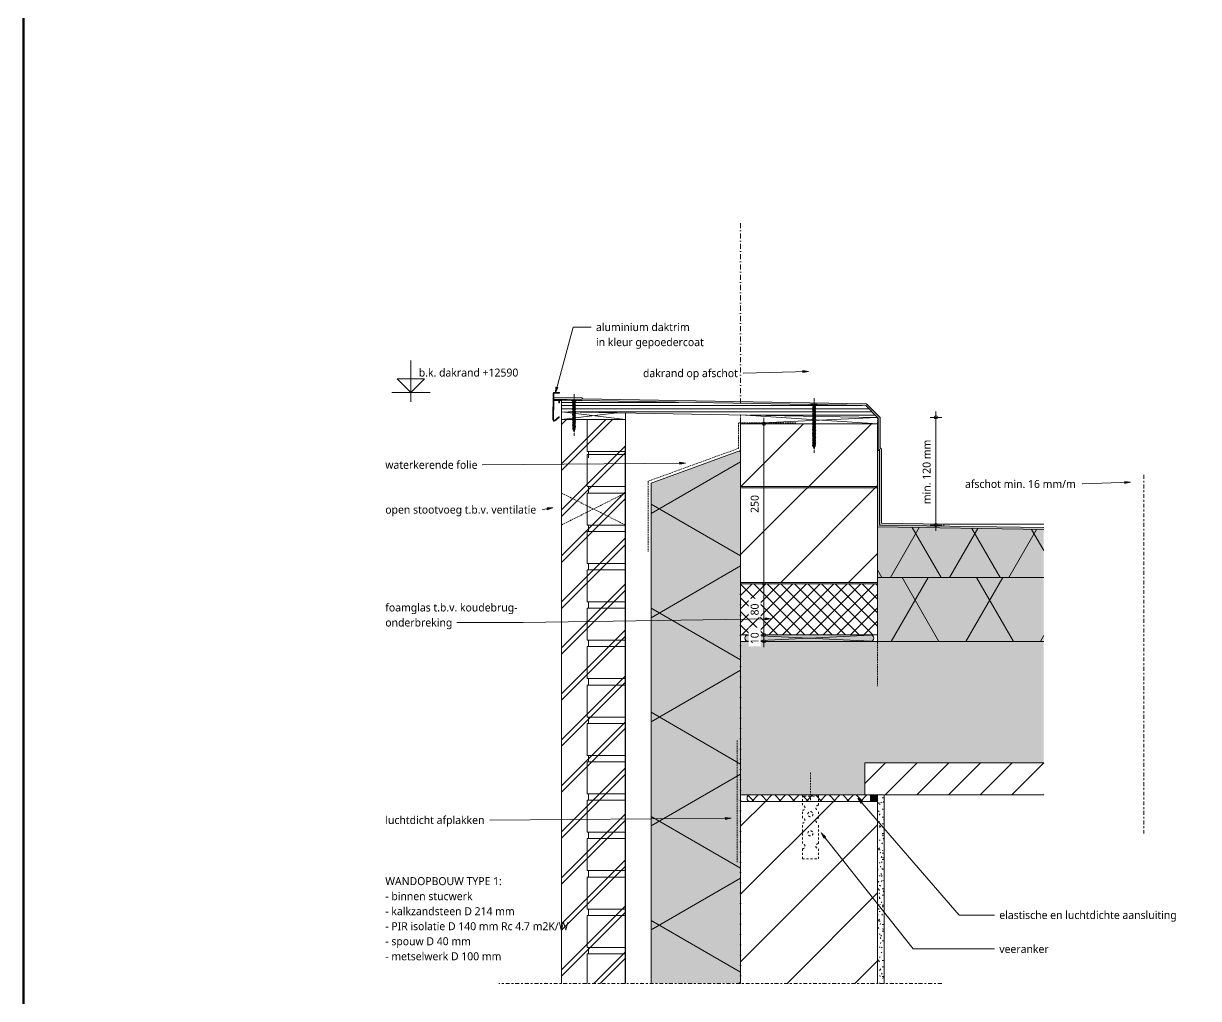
# Model space of a CAD drawing. Header units: millimetres. Extents: x -435 to 27166, y -19117 to 26500.
# Drawn here: x 5765 to 7601, y -1126 to 397 of the extents above; entities that cross this region are included whole.
import ezdxf

# ---------------------------------------------------------------- set-up
doc = ezdxf.new("R2010")
doc.units = ezdxf.units.MM
for name, pattern in [('Dash', [6.35, 3.175, -3.175]), ('MV_center', [15, 6, -3, 3, -3]), ('MV_hartlijn_staal', [6.6, 5, -0.8, 0, -0.8]), ('MV_hidden', [3.75, 2.5, -1.25]), ('MV_stramien', [16, 8, -4, 0, -4]), ('Streep-stip _ detail', [4, 2, -1, 0, -1])]:
    doc.linetypes.add(name, pattern=pattern)
for name, color, linetype, lineweight in [('A-ANNO-DIMS', 211, 'Continuous', 13), ('A-ANNO-DIMS-5', 211, 'Continuous', 13), ('A-DETL', 90, 'Continuous', 13), ('A-DETL-GENF', 92, 'Continuous', 18), ('G-ANNO-TEXT', 231, 'Continuous', 13)]:
    doc.layers.add(name, color=color, linetype=linetype, lineweight=lineweight)
doc.styles.add('Segoe UI_3', font='segoeui.ttf', dxfattribs={"height": 12.5})
doc.styles.add('Segoe UI_B', font='segoeui.ttf', dxfattribs={"height": 12.5})
doc.dimstyles.new('2_5_mm_4', dxfattribs={"dimscale": 304.8, "dimtxt": 13.092049, "dimasz": 0.016404, "dimexe": 0.029528, "dimexo": 0.0625, "dimgap": 0.014764, "dimtad": 1, "dimdec": 0, "dimzin": 0, "dimdsep": 46, "dimtxsty": 'Segoe UI_3', "dimblk1": 'DOTBLANK', "dimblk2": 'DOTBLANK', "dimsah": 1, "dimcen": 0.09, "dimdle": 0.029528, "dimazin": 0, "dimtfac": 1, "dimtdec": 4, "dimtix": 1, "dimtmove": 0, "dimatfit": 3, "dimfxl": 0.029528, "dimfxlon": 1, "dimtvp": 1, "dimtfill": 1, "dimtolj": 1, "dimtzin": 0, "dimarcsym": 2})
pattern_1 = [(45, (0, 0), (-53.033, 53.033), [])]
pattern_2 = [(45, (0, 0), (-10.606602, 10.606602), []), (135, (0, 0), (-10.606602, -10.606602), [])]

# ---------------------------------------------------------------- blocks, each defined once
blk = doc.blocks.new('42 isolatie - Type 1-V127-Details Appartement')
at = {"layer": 'A-DETL-GENF'}
blk.add_hatch(color=256, dxfattribs=at).paths.add_polyline_path([(0.3, 0.8), (259.8, 0.8), (259.8, 100.8), (0.3, 100.8), (0.3, 92.8)])
at = {"layer": 'A-DETL-GENF', "lineweight": 13}
h = blk.add_hatch(dxfattribs=at)
h.set_pattern_fill('FP_86', color=256, style=0, pattern_type=2)
h.set_pattern_definition([(60, (0, 0), (-87.295, 50.4), []), (120, (0, 0), (-87.295, -50.4), [])])
h.paths.add_polyline_path([(0.3, 0.8), (259.8, 0.8), (259.8, 100.8), (0.3, 100.8), (0.3, 92.8)])
at = {"layer": 'A-DETL-GENF'}
for p, q in [((259.8, 100.8), (0.3, 100.8)), ((0.3, 100.8), (0.3, 92.8)), ((0.3, 100.8), (0.3, 92.8)), ((0.3, 92.8), (0.3, 0.8)), ((0.3, 92.8), (0.3, 0.8)), ((0.3, 0.8), (259.8, 0.8))]:
    blk.add_line(p, q, dxfattribs=at)
blk = doc.blocks.new('42 isolatie - Type 1-3767055-Details Appartement')
at = {"layer": 'A-DETL-GENF'}
blk.add_hatch(color=256, dxfattribs=at).paths.add_polyline_path([(781.7, 140.8), (-50.7, 140.8), (0.3, 0.8), (781.7, 0.8)])
at = {"layer": 'A-DETL-GENF', "lineweight": 13}
h = blk.add_hatch(dxfattribs=at)
h.set_pattern_fill('FP_8', color=256, style=0, pattern_type=2)
h.set_pattern_definition([(60, (-857.8, 704), (-121.936, 70.4), []), (120, (-857.8, 704), (-121.936, -70.4), [])])
h.paths.add_polyline_path([(781.7, 140.8), (-50.7, 140.8), (0.3, 0.8), (781.7, 0.8)])
at = {"layer": 'A-DETL-GENF'}
for p, q in [((155.3, 140.8), (-50.7, 140.8)), ((-50.7, 140.8), (0.3, 0.8)), ((-50.7, 140.8), (0.3, 0.8)), ((247.3, 140.8), (155.3, 140.8)), ((247.3, 140.8), (155.3, 140.8)), ((487.3, 140.8), (247.3, 140.8)), ((497.3, 140.8), (487.3, 140.8)), ((497.3, 140.8), (487.3, 140.8)), ((781.7, 140.8), (497.3, 140.8)), ((0.3, 0.8), (781.7, 0.8)), ((0.3, 0.8), (781.7, 0.8))]:
    blk.add_line(p, q, dxfattribs=at)
blk = doc.blocks.new('21 steen_negge_s - Negge 60 mm waalformaat 50_10-V128-Details Appartement')
at = {"layer": 'A-DETL-GENF'}
for p, q in [((60, -60), (60, -13.8)), ((0, -60), (60, -60))]:
    blk.add_line(p, q, dxfattribs=at)
blk = doc.blocks.new('21 steen_negge_s - Negge 60 mm waalformaat 50_10-4391373-Details Appartement')
at = {"layer": 'A-DETL-GENF'}
for p, q in [((60, -10), (0, -10)), ((57.5, 0), (57.5, -10)), ((60, -60), (60, -10)), ((0, -60), (60, -60))]:
    blk.add_line(p, q, dxfattribs=at)
blk = doc.blocks.new('42 isolatie - Type 1-V129-Details Appartement')
at = {"layer": 'A-DETL-GENF'}
blk.add_hatch(color=256, dxfattribs=at).paths.add_polyline_path([(3.3, 0.8), (259.8, 0.8), (259.8, 75.5), (0.3, 79.7), (0.3, 0.8)])
at = {"layer": 'A-DETL-GENF', "lineweight": 13}
h = blk.add_hatch(dxfattribs=at)
h.set_pattern_fill('FP_87', color=256, style=0, pattern_type=2)
h.set_pattern_definition([(60, (0, 0), (-69.282, 40), []), (120, (0, 0), (-69.282, -40), [])])
h.paths.add_polyline_path([(3.3, 0.8), (259.8, 0.8), (259.8, 75.5), (0.3, 79.7), (0.3, 0.8)])
at = {"layer": 'A-DETL-GENF'}
blk.add_line((0.3, 0.8), (259.8, 0.8), dxfattribs=at)
blk.add_line((0.3, 0.8), (259.8, 0.8), dxfattribs=at)
blk = doc.blocks.new('20 kz_anker - wandanker 02-3186711-Details Appartement')
at = {"layer": 'A-DETL-GENF', "linetype": 'Streep-stip _ detail', "lineweight": 13}
blk.add_line((8.3, 0), (-36.7, 0), dxfattribs=at)
at = {"layer": 'A-DETL-GENF', "linetype": 'Dash'}
for p, q in [((0, 12.5), (0, -12.5)), ((16, 12.5), (0, 12.5)), ((2, 12.5), (2, -12.5)), ((36, 12.5), (24, 12.5)), ((76, 12.5), (44, 12.5)), ((100, 12.5), (84, 12.5)), ((100, -12.5), (100, 12.5)), ((16, -12.5), (0, -12.5)), ((36, -12.5), (24, -12.5)), ((76, -12.5), (44, -12.5)), ((100, -12.5), (84, -12.5))]:
    blk.add_line(p, q, dxfattribs=at)
for centre in [(30, 0), (60, 0)]:
    blk.add_circle(centre, 4, dxfattribs=at)
for centre, start, end in [((20, 12.5), 180, 0), ((40, 12.5), 180, 0), ((80, 12.5), 180, 0), ((20, -12.5), 360, 180), ((40, -12.5), 360, 180), ((80, -12.5), 360, 180)]:
    blk.add_arc(centre, 4, start, end, dxfattribs=at)
blk = doc.blocks.new('33 sparing - Type 1-4933717-Details Appartement')
at = {"layer": 'A-DETL-GENF'}
for p, q in [((0, 0), (0, 11.7)), ((86.7, 10.2), (0, 0)), ((100, 0), (0, 0)), ((0.6, 11.7), (100, 0)), ((100, 10), (100, 0))]:
    blk.add_line(p, q, dxfattribs=at)
blk = doc.blocks.new('28 schroeven 2D - Verzonken schroef 5_0x50mm-3138919-Details Appartement')
at = {"layer": 'A-DETL-GENF', "lineweight": 5}
for p, q in [((-4.9, 0), (4.9, 0)), ((-2, -2.4), (-4.9, 0)), ((4.9, 0), (2, -2.4)), ((-4.5, -0.3), (4.5, -0.3)), ((2.5, -4.7), (-2.5, -5.9)), ((-2.5, -5.9), (-1.8, -5.3)), ((2.5, -7.2), (-2.5, -8.3)), ((-2.5, -8.3), (-1.8, -7.7)), ((2.5, -9.6), (-2.5, -10.8)), ((-2.5, -10.8), (-1.8, -10.1)), ((2.5, -12), (-2.5, -13.2)), ((-2.5, -13.2), (-1.8, -12.6)), ((2.5, -14.5), (-2.5, -15.6)), ((-2.5, -15.6), (-1.8, -15)), ((2.5, -16.9), (-2.5, -18.1)), ((-2.5, -18.1), (-1.8, -17.4)), ((-1.5, -4), (1.5, -3.3)), ((-1.5, -3.6), (-1.5, -45)), ((1.5, -45), (1.5, -3.6)), ((1.8, -5.4), (2.5, -4.7)), ((1.8, -7.8), (2.5, -7.2)), ((1.8, -10.2), (2.5, -9.6)), ((1.8, -12.7), (2.5, -12)), ((1.8, -15.1), (2.5, -14.5)), ((1.8, -17.6), (2.5, -16.9)), ((2.5, -19.4), (-2.5, -20.5)), ((-2.5, -20.5), (-1.8, -19.9)), ((2.5, -21.8), (-2.5, -23)), ((-2.5, -23), (-1.8, -22.3)), ((2.5, -24.2), (-2.5, -25.4)), ((-2.5, -25.4), (-1.8, -24.8)), ((2.5, -26.7), (-2.5, -27.8)), ((-2.5, -27.8), (-1.8, -27.2)), ((2.5, -29.1), (-2.5, -30.3)), ((-2.5, -30.3), (-1.8, -29.6)), ((2.5, -31.5), (-2.5, -32.7)), ((-2.5, -32.7), (-1.8, -32.1)), ((2.5, -34), (-2.5, -35.1)), ((-2.5, -35.1), (-1.8, -34.5)), ((2.5, -36.4), (-2.5, -37.6)), ((1.8, -20), (2.5, -19.4)), ((1.8, -22.4), (2.5, -21.8)), ((1.8, -24.9), (2.5, -24.2)), ((1.8, -27.3), (2.5, -26.7)), ((1.8, -29.7), (2.5, -29.1)), ((1.8, -32.2), (2.5, -31.5)), ((1.8, -34.6), (2.5, -34)), ((1.8, -37.1), (2.5, -36.4)), ((-2.5, -37.6), (-1.8, -36.9)), ((2.5, -38.9), (-2.5, -40)), ((-2.5, -40), (-1.8, -39.4)), ((2.5, -41.3), (-2.5, -42.5)), ((-2.5, -42.5), (-1.8, -41.8)), ((2.5, -43.7), (-2.5, -44.9)), ((-2.5, -44.9), (-1.8, -44.3)), ((1.8, -45.8), (-1.8, -46.7)), ((-1.8, -46.7), (-1, -46)), ((-1.5, -45), (0, -50)), ((-1, -48.7), (-0.3, -48.1)), ((1, -48.2), (-1, -48.7)), ((0, -50), (1.5, -45)), ((0.3, -48.9), (1, -48.2)), ((1, -46.5), (1.8, -45.8)), ((1.8, -39.5), (2.5, -38.9)), ((1.8, -41.9), (2.5, -41.3)), ((1.8, -44.4), (2.5, -43.7))]:
    blk.add_line(p, q, dxfattribs=at)
at = {"layer": 'A-DETL-GENF'}
for p, q in [((-1.5, -3.6), (-1.5, 0)), ((1.5, -3.6), (1.5, 0))]:
    blk.add_line(p, q, dxfattribs=at)
at = {"layer": 'A-DETL-GENF', "linetype": 'MV_hartlijn_staal', "lineweight": 13}
blk.add_line((0, 9.1), (0, -55.9), dxfattribs=at)
at = {"layer": 'A-DETL-GENF', "lineweight": 5}
for centre, start, end in [((-3, -3.6), 360, 50), ((3, -3.6), 130, 180)]:
    blk.add_arc(centre, 1.5, start, end, dxfattribs=at)
for points in [[(-2.5, -5.9), (-1.8, -6.2), (1.8, -5.4)], [(-2.5, -8.3), (-1.8, -8.6), (1.8, -7.8)], [(-2.5, -10.8), (-1.8, -11.1), (1.8, -10.2)], [(-2.5, -13.2), (-1.8, -13.5), (1.8, -12.7)], [(-2.5, -15.6), (-1.8, -15.9), (1.8, -15.1)], [(-2.5, -18.1), (-1.8, -18.4), (1.8, -17.6)], [(-1.8, -5.3), (2.2, -4.5), (2.5, -4.7)], [(-1.8, -7.7), (2.2, -6.9), (2.5, -7.2)], [(-1.8, -10.1), (2.2, -9.3), (2.5, -9.6)], [(-1.8, -12.6), (2.2, -11.8), (2.5, -12)], [(-1.8, -15), (2.2, -14.2), (2.5, -14.5)], [(-1.8, -17.4), (2.2, -16.6), (2.5, -16.9)], [(-2.5, -20.5), (-1.8, -20.8), (1.8, -20)], [(-2.5, -23), (-1.8, -23.3), (1.8, -22.4)], [(-2.5, -25.4), (-1.8, -25.7), (1.8, -24.9)], [(-2.5, -27.8), (-1.8, -28.1), (1.8, -27.3)], [(-2.5, -30.3), (-1.8, -30.6), (1.8, -29.7)], [(-2.5, -32.7), (-1.8, -33), (1.8, -32.2)], [(-2.5, -35.1), (-1.8, -35.4), (1.8, -34.6)], [(-1.8, -19.9), (2.2, -19.1), (2.5, -19.4)], [(-1.8, -22.3), (2.2, -21.5), (2.5, -21.8)], [(-1.8, -24.8), (2.2, -24), (2.5, -24.2)], [(-1.8, -27.2), (2.2, -26.4), (2.5, -26.7)], [(-1.8, -29.6), (2.2, -28.8), (2.5, -29.1)], [(-1.8, -32.1), (2.2, -31.3), (2.5, -31.5)], [(-1.8, -34.5), (2.2, -33.7), (2.5, -34)], [(-1.8, -36.9), (2.2, -36.1), (2.5, -36.4)], [(-2.5, -37.6), (-1.8, -37.9), (1.8, -37.1)], [(-2.5, -40), (-1.8, -40.3), (1.8, -39.5)], [(-2.5, -42.5), (-1.8, -42.8), (1.8, -41.9)], [(-2.5, -44.9), (-1.8, -45.2), (1.8, -44.4)], [(-1.8, -39.4), (2.2, -38.6), (2.5, -38.9)], [(-1.8, -41.8), (2.2, -41), (2.5, -41.3)], [(-1.8, -44.3), (2.2, -43.5), (2.5, -43.7)], [(-1.8, -46.7), (-1.3, -46.9), (1, -46.5)], [(-1, -46), (1.6, -45.6), (1.8, -45.8)], [(-1, -48.7), (-0.8, -48.8), (0.3, -48.9)], [(-0.3, -48.1), (1, -48.1), (1, -48.2)]]:
    blk.add_open_spline(points, degree=2, dxfattribs=at)
blk = doc.blocks.new('28 schroeven 2D - Verzonken schroef 5_0x70mm-3126482-Details Appartement')
at = {"layer": 'A-DETL-GENF', "lineweight": 5}
for p, q in [((-4.9, 0), (4.9, 0)), ((-2, -2.4), (-4.9, 0)), ((4.9, 0), (2, -2.4)), ((-4.5, -0.3), (4.5, -0.3)), ((2.5, -4.7), (-2.5, -5.9)), ((-2.5, -5.9), (-1.8, -5.3)), ((2.5, -7), (-2.5, -8.2)), ((-2.5, -8.2), (-1.8, -7.5)), ((2.5, -9.3), (-2.5, -10.4)), ((-2.5, -10.4), (-1.8, -9.8)), ((2.5, -11.5), (-2.5, -12.7)), ((-2.5, -12.7), (-1.8, -12.1)), ((2.5, -13.8), (-2.5, -15)), ((-2.5, -15), (-1.8, -14.3)), ((2.5, -16.1), (-2.5, -17.2)), ((-2.5, -17.2), (-1.8, -16.6)), ((2.5, -18.3), (-2.5, -19.5)), ((-1.5, -4), (1.5, -3.3)), ((-1.5, -3.6), (-1.5, -65)), ((1.5, -65), (1.5, -3.6)), ((1.8, -5.4), (2.5, -4.7)), ((1.8, -7.6), (2.5, -7)), ((1.8, -9.9), (2.5, -9.3)), ((1.8, -12.2), (2.5, -11.5)), ((1.8, -14.5), (2.5, -13.8)), ((1.8, -16.7), (2.5, -16.1)), ((1.8, -19), (2.5, -18.3)), ((-2.5, -19.5), (-1.8, -18.9)), ((2.5, -20.6), (-2.5, -21.8)), ((-2.5, -21.8), (-1.8, -21.1)), ((2.5, -22.9), (-2.5, -24.1)), ((-2.5, -24.1), (-1.8, -23.4)), ((2.5, -25.2), (-2.5, -26.3)), ((-2.5, -26.3), (-1.8, -25.7)), ((2.5, -27.4), (-2.5, -28.6)), ((-2.5, -28.6), (-1.8, -27.9)), ((2.5, -29.7), (-2.5, -30.9)), ((-2.5, -30.9), (-1.8, -30.2)), ((2.5, -32), (-2.5, -33.1)), ((-2.5, -33.1), (-1.8, -32.5)), ((2.5, -34.2), (-2.5, -35.4)), ((-2.5, -35.4), (-1.8, -34.8)), ((2.5, -36.5), (-2.5, -37.7)), ((1.8, -21.3), (2.5, -20.6)), ((1.8, -23.5), (2.5, -22.9)), ((1.8, -25.8), (2.5, -25.2)), ((1.8, -28.1), (2.5, -27.4)), ((1.8, -30.3), (2.5, -29.7)), ((1.8, -32.6), (2.5, -32)), ((1.8, -34.9), (2.5, -34.2)), ((1.8, -37.1), (2.5, -36.5)), ((-2.5, -37.7), (-1.8, -37)), ((2.5, -38.8), (-2.5, -39.9)), ((-2.5, -39.9), (-1.8, -39.3)), ((2.5, -41), (-2.5, -42.2)), ((-2.5, -42.2), (-1.8, -41.6)), ((2.5, -43.3), (-2.5, -44.5)), ((-2.5, -44.5), (-1.8, -43.8)), ((2.5, -45.6), (-2.5, -46.7)), ((-2.5, -46.7), (-1.8, -46.1)), ((2.5, -47.8), (-2.5, -49)), ((-2.5, -49), (-1.8, -48.4)), ((2.5, -50.1), (-2.5, -51.3)), ((-2.5, -51.3), (-1.8, -50.6)), ((2.5, -52.4), (-2.5, -53.5)), ((-2.5, -53.5), (-1.8, -52.9)), ((2.5, -54.7), (-2.5, -55.8)), ((1.8, -39.4), (2.5, -38.8)), ((1.8, -41.7), (2.5, -41)), ((1.8, -43.9), (2.5, -43.3)), ((1.8, -46.2), (2.5, -45.6)), ((1.8, -48.5), (2.5, -47.8)), ((1.8, -50.8), (2.5, -50.1)), ((1.8, -53), (2.5, -52.4)), ((1.8, -55.3), (2.5, -54.7)), ((-2.5, -55.8), (-1.8, -55.2)), ((2.5, -56.9), (-2.5, -58.1)), ((-2.5, -58.1), (-1.8, -57.4)), ((2.5, -59.2), (-2.5, -60.4)), ((-2.5, -60.4), (-1.8, -59.7)), ((2.5, -61.5), (-2.5, -62.6)), ((-2.5, -62.6), (-1.8, -62)), ((2.5, -63.7), (-2.5, -64.9)), ((-2.5, -64.9), (-1.8, -64.3)), ((1.8, -65.8), (-1.8, -66.7)), ((-1.8, -66.7), (-1, -66)), ((-1.5, -65), (0, -70)), ((-1, -68.7), (-0.3, -68.1)), ((1, -68.2), (-1, -68.7)), ((0, -70), (1.5, -65)), ((0.3, -68.9), (1, -68.2)), ((1, -66.5), (1.8, -65.8)), ((1.8, -57.6), (2.5, -56.9)), ((1.8, -59.8), (2.5, -59.2)), ((1.8, -62.1), (2.5, -61.5)), ((1.8, -64.4), (2.5, -63.7))]:
    blk.add_line(p, q, dxfattribs=at)
at = {"layer": 'A-DETL-GENF'}
for p, q in [((-1.5, -3.6), (-1.5, 0)), ((1.5, -3.6), (1.5, 0))]:
    blk.add_line(p, q, dxfattribs=at)
at = {"layer": 'A-DETL-GENF', "linetype": 'MV_hartlijn_staal', "lineweight": 13}
blk.add_line((0, 9.1), (0, -75.9), dxfattribs=at)
at = {"layer": 'A-DETL-GENF', "lineweight": 5}
for centre, start, end in [((-3, -3.6), 360, 50), ((3, -3.6), 130, 180)]:
    blk.add_arc(centre, 1.5, start, end, dxfattribs=at)
for points in [[(-2.5, -5.9), (-1.8, -6.2), (1.8, -5.4)], [(-2.5, -8.2), (-1.8, -8.5), (1.8, -7.6)], [(-2.5, -10.4), (-1.8, -10.7), (1.8, -9.9)], [(-2.5, -12.7), (-1.8, -13), (1.8, -12.2)], [(-2.5, -15), (-1.8, -15.3), (1.8, -14.5)], [(-2.5, -17.2), (-1.8, -17.5), (1.8, -16.7)], [(-1.8, -5.3), (2.2, -4.5), (2.5, -4.7)], [(-1.8, -7.5), (2.2, -6.7), (2.5, -7)], [(-1.8, -9.8), (2.2, -9), (2.5, -9.3)], [(-1.8, -12.1), (2.2, -11.3), (2.5, -11.5)], [(-1.8, -14.3), (2.2, -13.5), (2.5, -13.8)], [(-1.8, -16.6), (2.2, -15.8), (2.5, -16.1)], [(-1.8, -18.9), (2.2, -18.1), (2.5, -18.3)], [(-2.5, -19.5), (-1.8, -19.8), (1.8, -19)], [(-2.5, -21.8), (-1.8, -22.1), (1.8, -21.3)], [(-2.5, -24.1), (-1.8, -24.3), (1.8, -23.5)], [(-2.5, -26.3), (-1.8, -26.6), (1.8, -25.8)], [(-2.5, -28.6), (-1.8, -28.9), (1.8, -28.1)], [(-2.5, -30.9), (-1.8, -31.2), (1.8, -30.3)], [(-2.5, -33.1), (-1.8, -33.4), (1.8, -32.6)], [(-2.5, -35.4), (-1.8, -35.7), (1.8, -34.9)], [(-1.8, -21.1), (2.2, -20.3), (2.5, -20.6)], [(-1.8, -23.4), (2.2, -22.6), (2.5, -22.9)], [(-1.8, -25.7), (2.2, -24.9), (2.5, -25.2)], [(-1.8, -27.9), (2.2, -27.1), (2.5, -27.4)], [(-1.8, -30.2), (2.2, -29.4), (2.5, -29.7)], [(-1.8, -32.5), (2.2, -31.7), (2.5, -32)], [(-1.8, -34.8), (2.2, -34), (2.5, -34.2)], [(-1.8, -37), (2.2, -36.2), (2.5, -36.5)], [(-2.5, -37.7), (-1.8, -38), (1.8, -37.1)], [(-2.5, -39.9), (-1.8, -40.2), (1.8, -39.4)], [(-2.5, -42.2), (-1.8, -42.5), (1.8, -41.7)], [(-2.5, -44.5), (-1.8, -44.8), (1.8, -43.9)], [(-2.5, -46.7), (-1.8, -47), (1.8, -46.2)], [(-2.5, -49), (-1.8, -49.3), (1.8, -48.5)], [(-2.5, -51.3), (-1.8, -51.6), (1.8, -50.8)], [(-2.5, -53.5), (-1.8, -53.8), (1.8, -53)], [(-1.8, -39.3), (2.2, -38.5), (2.5, -38.8)], [(-1.8, -41.6), (2.2, -40.8), (2.5, -41)], [(-1.8, -43.8), (2.2, -43), (2.5, -43.3)], [(-1.8, -46.1), (2.2, -45.3), (2.5, -45.6)], [(-1.8, -48.4), (2.2, -47.6), (2.5, -47.8)], [(-1.8, -50.6), (2.2, -49.8), (2.5, -50.1)], [(-1.8, -52.9), (2.2, -52.1), (2.5, -52.4)], [(-1.8, -55.2), (2.2, -54.4), (2.5, -54.7)], [(-2.5, -55.8), (-1.8, -56.1), (1.8, -55.3)], [(-2.5, -58.1), (-1.8, -58.4), (1.8, -57.6)], [(-2.5, -60.4), (-1.8, -60.6), (1.8, -59.8)], [(-2.5, -62.6), (-1.8, -62.9), (1.8, -62.1)], [(-2.5, -64.9), (-1.8, -65.2), (1.8, -64.4)], [(-1.8, -57.4), (2.2, -56.6), (2.5, -56.9)], [(-1.8, -59.7), (2.2, -58.9), (2.5, -59.2)], [(-1.8, -62), (2.2, -61.2), (2.5, -61.5)], [(-1.8, -64.3), (2.2, -63.5), (2.5, -63.7)], [(-1.8, -66.7), (-1.3, -66.9), (1, -66.5)], [(-1, -66), (1.6, -65.6), (1.8, -65.8)], [(-1, -68.7), (-0.8, -68.8), (0.3, -68.9)], [(-0.3, -68.1), (1, -68.1), (1, -68.2)]]:
    blk.add_open_spline(points, degree=2, dxfattribs=at)
blk = doc.blocks.new('33 sparing - Type 1-4933713-Details Appartement')
at = {"layer": 'A-DETL-GENF'}
for p, q in [((0, 10), (214, 10)), ((0, 0), (0, 10)), ((0, 10), (214, 0)), ((214, 10), (0, 0)), ((214, 0), (0, 0)), ((214, 10), (214, 0))]:
    blk.add_line(p, q, dxfattribs=at)
blk = doc.blocks.new('NLRS_00_DI_maskeer - Type 1-4234988-Details Appartement')
at = {"layer": 'A-DETL-GENF', "linetype": 'MV_center'}
blk.add_line((460, 0), (-100, 0), dxfattribs=at)
blk = doc.blocks.new('NLRS_00_DI_maskeer - Type 1-4234989-Details Appartement')
at = {"layer": 'A-DETL-GENF', "linetype": 'MV_center'}
blk.add_line((591.5, 0), (-100, 0), dxfattribs=at)
blk = doc.blocks.new('DIMBLOCK519-Details Appartement')
at = {"layer": 'A-ANNO-DIMS-5'}
for p, q in [((6922.1, -219.4), (6922.1, -478.4)), ((6922.1, -228.4), (6913.1, -228.4)), ((6922.1, -228.4), (6931.1, -228.4)), ((6922.1, -478.4), (6913.1, -478.4)), ((6922.1, -478.4), (6931.1, -478.4))]:
    blk.add_line(p, q, dxfattribs=at)
for centre in [(6922.1, -228.4), (6922.1, -478.4)]:
    blk.add_circle(centre, 2.5, dxfattribs=at)
at = {"layer": 'A-ANNO-DIMS-5', "color": 0, "insert": (6901.3, -367.7), "char_height": 12.5, "width": 34.277, "attachment_point": 1, "rotation": 90, "line_spacing_factor": 1.142579, "style": 'Segoe UI_3', "bg_fill": 3, "box_fill_scale": 1.25, "bg_fill_color": 9, "bg_fill_true_color": 13158600, "bg_fill_transparency": 0}
blk.add_mtext('250', dxfattribs=at)
blk = doc.blocks.new('_DotBlank')
at = {"color": 0, "linetype": 'ByBlock', "lineweight": -2}
blk.add_line((-0.5, 0), (-1, 0), dxfattribs=at)
blk.add_circle((0, 0), 0.5, dxfattribs=at)
blk = doc.blocks.new('DIMBLOCK520-Details Appartement')
at = {"layer": 'A-ANNO-DIMS-5'}
for p, q in [((6922.1, -478.4), (6913.1, -478.4)), ((6922.1, -478.4), (6922.1, -558.4)), ((6922.1, -478.4), (6931.1, -478.4)), ((6922.1, -558.4), (6913.1, -558.4)), ((6922.1, -558.4), (6931.1, -558.4))]:
    blk.add_line(p, q, dxfattribs=at)
for centre in [(6922.1, -478.4), (6922.1, -558.4)]:
    blk.add_circle(centre, 2.5, dxfattribs=at)
at = {"layer": 'A-ANNO-DIMS-5', "color": 0, "insert": (6901.3, -527.9), "char_height": 12.5, "width": 22.852, "attachment_point": 1, "rotation": 90, "line_spacing_factor": 1.142579, "style": 'Segoe UI_3', "bg_fill": 3, "box_fill_scale": 1.25, "bg_fill_color": 9, "bg_fill_true_color": 13158600, "bg_fill_transparency": 0}
blk.add_mtext('80', dxfattribs=at)
blk = doc.blocks.new('DIMBLOCK521-Details Appartement')
at = {"layer": 'A-ANNO-DIMS-5'}
for p, q in [((6922.1, -558.4), (6913.1, -558.4)), ((6922.1, -568.4), (6913.1, -568.4)), ((6922.1, -558.4), (6922.1, -577.4)), ((6922.1, -558.4), (6931.1, -558.4)), ((6922.1, -568.4), (6931.1, -568.4))]:
    blk.add_line(p, q, dxfattribs=at)
for centre in [(6922.1, -558.4), (6922.1, -568.4)]:
    blk.add_circle(centre, 2.5, dxfattribs=at)
at = {"layer": 'A-ANNO-DIMS-5', "color": 0, "insert": (6901.3, -572.9), "char_height": 12.5, "width": 22.852, "attachment_point": 1, "rotation": 90, "line_spacing_factor": 1.142579, "style": 'Segoe UI_3', "bg_fill": 3, "box_fill_scale": 1.25, "bg_fill_color": 9, "bg_fill_true_color": 13158600, "bg_fill_transparency": 0}
blk.add_mtext('10', dxfattribs=at)
blk = doc.blocks.new('DIMBLOCK522-Details Appartement')
at = {"layer": 'A-ANNO-DIMS-5'}
for p, q in [((7190.7, -218.4), (7181.7, -218.4)), ((7190.7, -395.6), (7190.7, -209.4)), ((7190.7, -218.4), (7199.7, -218.4)), ((7190.7, -386.6), (7181.7, -386.6)), ((7190.7, -386.6), (7199.7, -386.6))]:
    blk.add_line(p, q, dxfattribs=at)
for centre in [(7190.7, -218.4), (7190.7, -386.6)]:
    blk.add_circle(centre, 2.5, dxfattribs=at)
at = {"layer": 'A-ANNO-DIMS-5', "color": 0, "insert": (7169.9, -354), "char_height": 12.5, "width": 123.684, "attachment_point": 1, "rotation": 90, "line_spacing_factor": 1.142579, "style": 'Segoe UI_3', "bg_fill": 3, "box_fill_scale": 1.25, "bg_fill_color": 9, "bg_fill_true_color": 13158600, "bg_fill_transparency": 0}
blk.add_mtext('min. 120 mm', dxfattribs=at)

msp = doc.modelspace()

# ---------------------------------------------------------------- hatches: boundary and pattern name
at = {"layer": 'A-DETL-GENF', "lineweight": 13}
h = msp.add_hatch(dxfattribs=at)
h.set_pattern_fill('FP_83', color=254, style=0, pattern_type=2)
h.set_pattern_definition([(45, (0, 0), (-22.45064, 22.45064), []), (45, (7.938, 0), (0, 44.90128), []), (45, (-7.938, 0), (0, 44.90128), [])])
h.paths.add_polyline_path([(6594.2, -224.4), (6594.7, -224.3), (6595.2, -224.2), (6595.6, -223.9), (6602.3, -218.4), (6602.4, -218.2), (6602.4, -217.9), (6602.3, -217.8), (6602, -217.6), (6601.7, -217.6), (6601.6, -217.7), (6594.8, -223.2), (6594.6, -223.3), (6594.3, -223.3), (6594.1, -223.3), (6593.9, -223.2), (6593.7, -223), (6593.5, -222.8), (6593.5, -222.6), (6593.4, -222.4), (6593.8, -192.1), (6594.5, -191.9), (6595.2, -191.9), (6601.5, -192), (6601.6, -192.7), (6601.6, -194.1), (6601.6, -195.4), (6601.8, -195.8), (6602, -195.9), (6602.3, -195.9), (6602.5, -195.8), (6602.7, -195.4), (6602.8, -192.7), (6602.9, -192), (6605.9, -192), (6605.9, -191.8), (6637.3, -192.3), (6637.6, -192.2), (6637.7, -192), (6637.7, -191.7), (6637.5, -191.4), (6637.2, -191.3), (6635.4, -191.3), (6634.6, -191), (6633.8, -190.9), (6633, -190.9), (6632.2, -191.2), (6630.3, -191.2), (6629.6, -190.9), (6628.7, -190.8), (6627.9, -190.9), (6627.2, -191.2), (6625.4, -191.2), (6624.6, -190.9), (6623.8, -190.8), (6623, -190.9), (6622.2, -191.1), (6620.4, -191.1), (6619.6, -190.8), (6618.8, -190.7), (6618, -190.8), (6617.2, -191.1), (6615.4, -191.1), (6614.6, -190.8), (6613.8, -190.7), (6612.9, -190.7), (6612.2, -191), (6610.4, -191), (6609.6, -190.7), (6608.8, -190.6), (6607.9, -190.7), (6607.1, -191), (6605.4, -191), (6605.1, -190.7), (6604.9, -190.6), (6602.8, -190.6), (6602.5, -190.7), (6602.2, -190.9), (6600.4, -190.9), (6600.1, -190.6), (6599.8, -190.5), (6597.6, -190.5), (6597.4, -190.6), (6597.2, -190.9), (6595.4, -190.8), (6595.1, -190.6), (6594.8, -190.5), (6594.3, -190.5), (6594, -190.4), (6593.8, -190.3), (6593.9, -180.8), (6594, -180.6), (6594.3, -180.4), (6594.4, -180.4), (6602.5, -180.5), (6602.8, -180.3), (6602.9, -180), (6602.8, -179.7), (6602.6, -179.5), (6602.3, -179.5), (6594, -179.4), (6593.6, -179.6), (6593.3, -179.8), (6593.1, -180.1), (6592.9, -180.5), (6592.8, -180.9), (6592.4, -222.4), (6592.4, -222.9), (6592.6, -223.3), (6592.9, -223.7), (6593.3, -224.1), (6593.7, -224.3)])
at = {"layer": 'A-DETL-GENF'}
for color, points in [(7, [(7203.3, -388.2), (7203.3, -385.2), (7105.7, -383.6), (7105.7, -268.2), (7103.7, -266.2), (7103.7, -218.4), (7082.4, -197.2), (6639.1, -189.4), (6637.5, -187.8), (6593.8, -187.3), (6593.8, -190.2), (6636.3, -190.8), (6636.7, -191.3), (6637.3, -191.3), (6637.6, -191.5), (6637.7, -191.8), (6637.7, -192.1), (6637.6, -192.2), (6637.8, -192.4), (7081.2, -200.1), (7100.7, -219.7), (7100.7, -267.4), (7102.7, -269.4), (7102.7, -386.6), (7198.8, -388.1)]), (9, [(6885.7, -808.4), (7079.7, -808.4), (7079.7, -758.4), (7359.2, -758.4), (7359.2, -568.4), (6885.7, -568.4), (6885.7, -758.4)]), (9, [(6897.2, -568.4), (7088.5, -568.4), (7089.8, -568.2), (7091, -567.7), (7092, -567), (7092.8, -565.9), (7093.3, -564.7), (7093.5, -563.4), (7093.3, -562.1), (7092.8, -560.9), (7092, -559.9), (7091, -559.1), (7089.8, -558.6), (7088.5, -558.4), (6897.2, -558.4), (6895.9, -558.6), (6894.7, -559.1), (6893.6, -559.9), (6892.8, -560.9), (6892.3, -562.1), (6892.2, -563.4), (6892.3, -564.7), (6892.8, -565.9), (6893.6, -567), (6894.7, -567.7), (6895.9, -568.2)]), (1, [(7088.7, -818.4), (7099.7, -818.4), (7098.7, -816.9), (7098, -815.2), (7097.8, -813.4), (7098, -811.6), (7098.7, -809.9), (7099.7, -808.4), (7088.7, -808.4)])]:
    msp.add_hatch(color=color, dxfattribs=at).paths.add_polyline_path(points)
at = {"layer": 'A-DETL-GENF', "lineweight": 13}
h = msp.add_hatch(dxfattribs=at)
h.set_pattern_fill('FP_36', color=254, style=0, pattern_type=2)
h.set_pattern_definition([(0, (0, 0), (0, 5), [])])
h.paths.add_polyline_path([(7099.5, -218.5), (7081.2, -200.1), (6605.9, -191.8), (6605.6, -209.8), (6961.6, -216.1)])
h = msp.add_hatch(dxfattribs=at)
h.set_pattern_fill('FP_10', color=57, style=0, pattern_type=2)
h.set_pattern_definition([(45, (0, 0), (-35.92102, 35.92102), []), (45, (10.16, 0), (-35.92102, 35.92102), [])])
h.paths.add_polyline_path([(6705.7, -1102.8), (6705.7, -221.6), (6605.7, -221.6), (6605.7, -1102.8)])
h = msp.add_hatch(dxfattribs=at)
h.set_pattern_fill('FP_9', color=57, style=0, pattern_type=2)
h.set_pattern_definition(pattern_1)
h.paths.add_polyline_path([(7099.7, -476.4), (7099.7, -228.4), (6885.7, -228.4), (6885.7, -476.4), (6961.6, -476.4)])
at = {"layer": 'A-DETL-GENF'}
h = msp.add_hatch(color=7, dxfattribs=at)
h.paths.add_polyline_path([(8202.8, -407.2), (8202.8, -404.2), (7805.2, -397.8), (7805.2, -400.8), (8147.5, -406.3)])
h.paths.add_polyline_path([(7359.2, -393.7), (7359.2, -390.7), (7102.7, -386.6), (7102.7, -270.3), (7099.7, -270.3), (7099.7, -389.5), (7198.8, -391.1)])
at = {"layer": 'A-DETL-GENF', "lineweight": 13}
h = msp.add_hatch(dxfattribs=at)
h.set_pattern_fill('FP_21', color=251, style=0, pattern_type=2)
h.set_pattern_definition(pattern_2)
h.paths.add_polyline_path([(6961.6, -558.4), (7099.7, -558.4), (7099.7, -478.4), (6885.7, -478.4), (6885.7, -558.4)])
h = msp.add_hatch(dxfattribs=at)
h.set_pattern_fill('FP_78', color=250, style=0, pattern_type=2)
h.set_pattern_definition([(45, (0, 0), (-24.74874, 24.74874), [])])
h.paths.add_polyline_path([(7109.7, -808.4), (7359.2, -808.4), (7359.2, -758.4), (7079.7, -758.4), (7079.7, -808.4), (7099.7, -808.4)])
h = msp.add_hatch(dxfattribs=at)
h.set_pattern_fill('FP_9', color=57, style=0, pattern_type=2)
h.set_pattern_definition(pattern_1)
h.paths.add_polyline_path([(6885.7, -1102.8), (7099.7, -1102.8), (7099.7, -818.4), (6885.7, -818.4), (6885.7, -979.6)])
h = msp.add_hatch(dxfattribs=at)
h.set_pattern_fill('FP_21', color=251, style=0, pattern_type=2)
h.set_pattern_definition(pattern_2)
h.paths.add_polyline_path([(6900.6, -818.4), (7088.7, -818.4), (7088.7, -808.4), (6900.6, -808.4), (6899.3, -808.6), (6898.1, -809.1), (6897, -809.9), (6896.2, -810.9), (6895.7, -812.1), (6895.6, -813.4), (6895.7, -814.7), (6896.2, -815.9), (6897, -817), (6898.1, -817.7), (6899.3, -818.2)])
h = msp.add_hatch(dxfattribs=at)
h.set_pattern_fill('FP_17', color=254, style=0, pattern_type=2)
h.set_pattern_definition([(0, (0, 0), (20.32, 5.08), [1.676, -13.564, 1.676, -13.564, -81.28]), (0, (0, 0), (20.32, 5.08), [-30.48, 1.676, -28.804, 1.676, -13.564, -35.56]), (0, (0, 0), (20.32, 5.08), [-76.2, 1.676, -8.484, 1.676, -23.724]), (120, (7.62, 2.54), (-14.559409, 15.0576362), [1.676, -13.564, 1.676, -13.564, -81.28]), (120, (7.62, 2.54), (-14.559409, 15.0576362), [-30.48, 1.676, -28.804, 1.676, -13.564, -35.56]), (120, (7.62, 2.54), (-14.559409, 15.0576362), [-76.2, 1.676, -8.484, 1.676, -23.724]), (240, (10.16, 12.7), (-5.760591, -20.1376362), [1.676, -13.564, 1.676, -13.564, -81.28]), (240, (10.16, 12.7), (-5.760591, -20.1376362), [-30.48, 1.676, -28.804, 1.676, -13.564, -35.56]), (240, (10.16, 12.7), (-5.760591, -20.1376362), [-76.2, 1.676, -8.484, 1.676, -23.724])])
h.paths.add_polyline_path([(7109.7, -1102.8), (7109.7, -808.4), (7099.7, -808.4), (7099.7, -1102.8)])
at = {"layer": 'G-ANNO-TEXT'}
for points in [[(6991.6, -146.7), (6982.6, -145.4), (6982.7, -148.5)], [(6596.4, -180.2), (6600.3, -172), (6597.2, -171.1)], [(6799.4, -289.9), (6790.4, -288.4), (6790.5, -291.6)], [(7494.7, -319.8), (7485.6, -318.5), (7485.7, -321.7)], [(6592.3, -359.9), (6583.2, -359.9), (6583.7, -363)], [(7068.6, -813.5), (7073.3, -821.3), (7075.7, -819.2)], [(6870.7, -844.9), (6861.7, -843.4), (6861.8, -846.6)], [(7011.5, -867.7), (7015.8, -875.8), (7018.3, -873.8)]]:
    msp.add_hatch(color=7, dxfattribs=at).paths.add_polyline_path(points)

# ---------------------------------------------------------------- linework, layer by layer
at = {"layer": 'A-DETL', "lineweight": 50}
msp.add_line((5765.5, 23367.5), (5765.5, -19116.8), dxfattribs=at)
at = {"layer": 'A-DETL', "linetype": 'MV_stramien', "lineweight": 18}
for p, q in [((6885.7, -196.7), (6885.7, 87.6)), ((6885.7, -228.4), (6885.7, -214.7)), ((6885.7, -1102.8), (6885.7, -476.4))]:
    msp.add_line(p, q, dxfattribs=at)
at = {"layer": 'A-DETL', "lineweight": 18}
for p, q in [((6370.7, -194.4), (6370.7, -129.4)), ((6370.7, -179.4), (6349.4, -158.2)), ((6391.9, -158.2), (6349.4, -158.2)), ((6370.7, -179.4), (6391.9, -158.2)), ((6340.7, -179.4), (6400.7, -179.4)), ((6592.8, -180.9), (6592.4, -222.4)), ((6593.8, -190.3), (6593.9, -180.9)), ((6602.3, -179.5), (6594.4, -179.4)), ((6594.4, -180.4), (6602.3, -180.5)), ((6593.4, -222.4), (6593.8, -192.1)), ((6637.5, -187.8), (6593.8, -187.2)), ((6593.8, -190.2), (6636.3, -190.8)), ((6595.2, -191.9), (6601.5, -192)), ((6597.2, -190.9), (6595.4, -190.8)), ((6599.4, -190.5), (6598, -190.5)), ((6602.2, -190.9), (6600.4, -190.9)), ((6601.7, -193.4), (6601.6, -195.4)), ((6602.7, -195.4), (6602.7, -193.4)), ((6602.9, -192), (6605.9, -192)), ((6604.4, -190.6), (6603.5, -190.6)), ((6607.1, -191), (6605.4, -191)), ((6605.9, -191.8), (6605.6, -209.8)), ((7081.2, -200.1), (6605.9, -191.8)), ((6612.2, -191), (6610.4, -191)), ((6617.2, -191.1), (6615.4, -191.1)), ((6622.2, -191.1), (6620.4, -191.1)), ((6627.2, -191.2), (6625.4, -191.2)), ((6632.2, -191.2), (6630.3, -191.2)), ((6631.5, -192.3), (6637.2, -192.4)), ((6637.2, -191.3), (6635.4, -191.3)), ((6636.3, -190.8), (6636.7, -191.3)), ((6639.1, -189.4), (6637.5, -187.8)), ((6637.6, -192.2), (6637.8, -192.4)), ((7082.4, -197.2), (6639.1, -189.4)), ((7099.5, -218.5), (7081.2, -200.1)), ((7103.7, -218.4), (7082.4, -197.2)), ((6601.6, -217.7), (6595, -223.1)), ((6595.6, -223.9), (6602.2, -218.5)), ((6605.6, -209.8), (7099.5, -218.5)), ((6885.7, -214.7), (7099.7, -228.4)), ((6885.7, -228.4), (7098.8, -218.5)), ((7099.5, -218.4), (7099.7, -218.4)), ((7099.5, -218.5), (7100.7, -219.7)), ((7100.7, -219.7), (7100.7, -267.4)), ((7103.7, -266.2), (7103.7, -218.4)), ((6705.7, -221.6), (6605.7, -221.6)), ((6605.7, -221.6), (6605.7, -1102.8)), ((6705.7, -1102.8), (6705.7, -221.6)), ((7099.7, -228.4), (6885.7, -228.4)), ((6885.7, -228.4), (6885.7, -476.4)), ((7099.7, -476.4), (7099.7, -228.4)), ((7102.7, -270.3), (7099.7, -270.3)), ((7100.7, -267.4), (7102.7, -269.4)), ((7102.7, -269.4), (7102.7, -270.3)), ((7102.7, -386.6), (7102.7, -270.3)), ((7105.7, -268.2), (7103.7, -266.2)), ((7105.7, -383.6), (7105.7, -268.2)), ((6885.7, -326.4), (7099.7, -326.4)), ((6885.7, -328.4), (7099.7, -328.4)), ((7203.3, -385.2), (7105.7, -383.6)), ((7203.3, -385.5), (7203.3, -385.2)), ((7099.7, -389.5), (7359.2, -393.7)), ((7359.2, -390.7), (7102.7, -386.6)), ((7359.2, -385.5), (7203.3, -385.5)), ((7203.3, -385.5), (7203.3, -388.2)), ((6885.7, -476.4), (7099.7, -476.4)), ((7099.7, -478.4), (6885.7, -478.4)), ((6885.7, -478.4), (6885.7, -558.4)), ((7099.7, -558.4), (7099.7, -478.4)), ((6885.7, -558.4), (7099.7, -558.4)), ((6885.7, -568.4), (6885.7, -808.4)), ((7359.2, -568.4), (6885.7, -568.4)), ((7088.5, -558.4), (6897.2, -558.4)), ((6897.2, -568.4), (7088.5, -568.4)), ((7359.2, -758.4), (7079.7, -758.4)), ((7079.7, -758.4), (7079.7, -808.4)), ((6885.7, -808.4), (7079.7, -808.4)), ((7088.7, -818.4), (6885.7, -818.4)), ((6885.7, -818.4), (6885.7, -1102.8)), ((7088.7, -808.4), (6900.6, -808.4)), ((6900.6, -818.4), (7088.7, -818.4)), ((7079.7, -808.4), (7088.7, -808.4)), ((7099.7, -808.4), (7088.7, -808.4)), ((7088.7, -808.4), (7088.7, -818.4)), ((7088.7, -818.4), (7088.7, -808.4)), ((7088.7, -818.4), (7099.7, -818.4)), ((7109.7, -808.4), (7099.7, -808.4)), ((7099.7, -808.4), (7099.7, -1102.8)), ((7109.7, -808.4), (7359.2, -808.4)), ((7109.7, -1102.8), (7109.7, -808.4))]:
    msp.add_line(p, q, dxfattribs=at)
at = {"layer": 'A-DETL', "linetype": 'MV_hidden', "lineweight": 18}
for p, q in [((6885.7, -228.4), (6885.7, -214.7)), ((7099.7, -228.4), (7099.7, -218.4)), ((6972.1, -226.9), (6882.1, -226.9)), ((6882.1, -226.9), (6882.1, -266.9)), ((6882.1, -266.9), (6741.2, -318.2)), ((6741.2, -318.2), (6741.2, -428.2)), ((6605.7, -386.6), (6705.7, -336.6)), ((6605.7, -336.6), (6705.7, -386.6)), ((7102.7, -386.6), (7105.1, -386.6)), ((7099.7, -543.4), (7099.7, -638.4)), ((6880.4, -723.5), (6880.4, -913.5))]:
    msp.add_line(p, q, dxfattribs=at)
at = {"layer": 'A-DETL', "lineweight": 25}
msp.add_line((6705.7, -1102.8), (6705.7, -262.8), dxfattribs=at)
at = {"layer": 'A-DETL', "lineweight": 18}
for centre, radius, start, end in [((6594.3, -180.9), 1.5, 89.3569, 179.3569), ((6594.4, -180.9), 0.5, 89.3569, 179.3569), ((6602.3, -180), 0.525, 269.3569, 89.3569), ((6594.5, -189.3), 1.22, 235.7086, 274.6242), ((6595.1, -196.7), 4.85, 89.3569, 105.8717), ((6594.7, -191.3), 0.855, 34.6033, 98.7883), ((6597.9, -191.4), 0.902, 80.7573, 142.4272), ((6599.6, -191.5), 1.02, 38.4874, 102.4299), ((6596.4, -193.3), 5.25, 359.3569, 15.2237), ((6602.2, -195.4), 0.525, 179.3569, 359.3569), ((6603.2, -192.3), 1.73, 81.1372, 127.3778), ((6608, -193.5), 5.25, 163.49, 179.3569), ((6604.6, -191.5), 0.976, 37.1266, 103.1564), ((6608.7, -194.7), 4.04, 65.3282, 113.3856), ((6613.7, -194.3), 3.61, 62.5618, 116.1519), ((6618.7, -194.5), 3.78, 63.8232, 114.8905), ((6623.8, -194.5), 3.74, 63.7929, 114.9209), ((6628.7, -194.3), 3.47, 62.7789, 117.3643), ((6633.7, -194.3), 3.4, 60.755, 116.53), ((6637.2, -191.8), 0.525, 269.3569, 89.3569), ((6601.9, -218.1), 0.525, 309.3569, 129.3569), ((6594.4, -222.4), 2, 179.3569, 309.3569), ((6594.4, -222.4), 0.95, 179.3569, 309.3569), ((6897.2, -563.4), 5, 90, 270), ((7088.5, -563.4), 5, 270, 90), ((6900.6, -813.4), 5, 90, 270), ((7105.3, -813.4), 7.51, 138.2461, 221.7539)]:
    msp.add_arc(centre, radius, start, end, dxfattribs=at)
at = {"layer": 'G-ANNO-TEXT', "color": 250}
for p, q in [((6596.4, -180.2), (6624.3, -77.3)), ((6624.3, -77.3), (6652.2, -77.3)), ((6991.6, -146.7), (6890.1, -149.4)), ((6991.6, -146.7), (6982.6, -145.4)), ((6982.6, -145.4), (6982.7, -148.5)), ((6982.7, -148.5), (6991.6, -146.7)), ((6890.1, -149.4), (6889.7, -149.4)), ((6597.2, -171.1), (6596.4, -180.2)), ((6596.4, -180.2), (6600.3, -172)), ((6600.3, -172), (6597.2, -171.1)), ((6482.3, -292.6), (6481.9, -292.6)), ((6799.4, -289.9), (6482.3, -292.6)), ((6799.4, -289.9), (6790.4, -288.4)), ((6790.4, -288.4), (6790.5, -291.6)), ((6790.5, -291.6), (6799.4, -289.9)), ((7419.6, -322.5), (7419.2, -322.5)), ((7494.7, -319.8), (7419.6, -322.5)), ((7494.7, -319.8), (7485.6, -318.5)), ((7485.6, -318.5), (7485.7, -321.7)), ((7485.7, -321.7), (7494.7, -319.8)), ((6576.5, -362.6), (6576.2, -362.6)), ((6592.3, -359.9), (6576.5, -362.6)), ((6592.3, -359.9), (6583.2, -359.9)), ((6583.2, -359.9), (6583.7, -363)), ((6583.7, -363), (6592.3, -359.9)), ((6546.1, -539), (6442.2, -539)), ((7068.6, -813.5), (7073.3, -821.3)), ((7075.7, -819.2), (7068.6, -813.5)), ((7068.6, -813.5), (7227.1, -996)), ((7073.3, -821.3), (7075.7, -819.2)), ((6870.7, -844.9), (6861.7, -843.4)), ((6861.7, -843.4), (6861.8, -846.6)), ((6494.2, -847.6), (6493.8, -847.6)), ((6870.7, -844.9), (6494.2, -847.6)), ((6861.8, -846.6), (6870.7, -844.9)), ((7011.5, -867.7), (7015.8, -875.8)), ((7018.3, -873.8), (7011.5, -867.7)), ((7011.5, -867.7), (7155.2, -1049)), ((7015.8, -875.8), (7018.3, -873.8)), ((7227.1, -996), (7282.2, -996)), ((7155.2, -1049), (7282.2, -1049))]:
    msp.add_line(p, q, dxfattribs=at)

# ---------------------------------------------------------------- block references
at = {"layer": 'A-DETL-GENF'}
for name, p in [('28 schroeven 2D - Verzonken schroef 5_0x50mm-3138919-Details Appartement', (6625.4, -191.2)), ('28 schroeven 2D - Verzonken schroef 5_0x70mm-3126482-Details Appartement', (7000.4, -197.7)), ('33 sparing - Type 1-4933717-Details Appartement', (6605.7, -221.6)), ('42 isolatie - Type 1-V129-Details Appartement', (7099.4, -469.2)), ('42 isolatie - Type 1-V127-Details Appartement', (7099.4, -569.2)), ('33 sparing - Type 1-4933713-Details Appartement', (6885.7, -568.4))]:
    msp.add_blockref(name, p, dxfattribs=at)
for name, p, rotation in [('21 steen_negge_s - Negge 60 mm waalformaat 50_10-4391373-Details Appartement', (6705.7, -281.6), 180), ('42 isolatie - Type 1-3767055-Details Appartement', (6744.9, -321.1), 270.0000000000011), ('21 steen_negge_s - Negge 60 mm waalformaat 50_10-4391373-Details Appartement', (6705.7, -336.6), 180), ('21 steen_negge_s - Negge 60 mm waalformaat 50_10-4391373-Details Appartement', (6705.7, -396.6), 180), ('21 steen_negge_s - Negge 60 mm waalformaat 50_10-4391373-Details Appartement', (6705.7, -456.6), 180), ('21 steen_negge_s - Negge 60 mm waalformaat 50_10-4391373-Details Appartement', (6705.7, -516.6), 180), ('21 steen_negge_s - Negge 60 mm waalformaat 50_10-4391373-Details Appartement', (6705.7, -576.6), 180), ('21 steen_negge_s - Negge 60 mm waalformaat 50_10-4391373-Details Appartement', (6705.7, -636.6), 180), ('21 steen_negge_s - Negge 60 mm waalformaat 50_10-4391373-Details Appartement', (6705.7, -696.6), 180), ('21 steen_negge_s - Negge 60 mm waalformaat 50_10-4391373-Details Appartement', (6705.7, -756.6), 180), ('21 steen_negge_s - Negge 60 mm waalformaat 50_10-4391373-Details Appartement', (6705.7, -816.6), 180), ('21 steen_negge_s - Negge 60 mm waalformaat 50_10-4391373-Details Appartement', (6705.7, -876.6), 180), ('21 steen_negge_s - Negge 60 mm waalformaat 50_10-4391373-Details Appartement', (6705.7, -936.6), 180), ('21 steen_negge_s - Negge 60 mm waalformaat 50_10-4391373-Details Appartement', (6705.7, -996.6), 180), ('21 steen_negge_s - Negge 60 mm waalformaat 50_10-4391373-Details Appartement', (6705.7, -1056.6), 180), ('21 steen_negge_s - Negge 60 mm waalformaat 50_10-V128-Details Appartement', (6705.7, -1116.6), 180)]:
    msp.add_blockref(name, p, dxfattribs=dict(at, rotation=rotation))
at = {"layer": 'A-DETL-GENF', "linetype": 'MV_center', "rotation": 89.99999999999623}
msp.add_blockref('NLRS_00_DI_maskeer - Type 1-4234988-Details Appartement', (7515.5, -768.4), dxfattribs=at)
at = {"layer": 'A-DETL-GENF', "linetype": 'Streep-stip _ detail', "lineweight": 13, "rotation": 269.9999999999995}
msp.add_blockref('20 kz_anker - wandanker 02-3186711-Details Appartement', (6994.7, -808.4), dxfattribs=at)
at = {"layer": 'A-DETL-GENF', "linetype": 'MV_center'}
msp.add_blockref('NLRS_00_DI_maskeer - Type 1-4234989-Details Appartement', (6608.2, -1102.8), dxfattribs=at)

# ---------------------------------------------------------------- texts
at = {"layer": 'G-ANNO-TEXT', "color": 7, "char_height": 12.5, "attachment_point": 1}
for s, insert, width, style in [('aluminium daktrim', (6659.7, -71.1), 177.173, 'Segoe UI_3'), ('in kleur gepoedercoat', (6659.7, -94.6), 206.034, 'Segoe UI_3'), ('b.k. dakrand +12590', (6382.9, -142.2), 192.405, 'Segoe UI_3'), ('dakrand op afschot', (6733.1, -143.1), 180.781, 'Segoe UI_3'), ('waterkerende folie', (6330.6, -286.3), 174.367, 'Segoe UI_3'), ('afschot min. 16 mm/m', (7236.1, -316.2), 212.848, 'Segoe UI_3'), ('open stootvoeg t.b.v. ventilatie', (6330.6, -356.3), 288.608, 'Segoe UI_3'), ('foamglas t.b.v. koudebrug-', (6330.6, -509.2), 251.73, 'Segoe UI_3'), ('onderbreking', (6330.6, -532.7), 126.266, 'Segoe UI_3'), ('luchtdicht afplakken', (6330.6, -841.3), 188.797, 'Segoe UI_3'), ('WANDOPBOUW TYPE 1:', (6330.6, -936.8), 243.312, 'Segoe UI_B'), ('- binnen stucwerk', (6330.6, -960.3), 167.152, 'Segoe UI_3'), ('- kalkzandsteen D 214 mm ', (6330.6, -983.8), 257.342, 'Segoe UI_3'), ('elastische en luchtdichte aansluiting', (7289.7, -989.7), 337.11, 'Segoe UI_3'), ('- PIR isolatie D 140 mm Rc 4.7 m2K/W', (6330.6, -1007.2), 360.759, 'Segoe UI_3'), ('- spouw D 40 mm', (6330.6, -1030.7), 168.354, 'Segoe UI_3'), ('veeranker', (7289.7, -1042.8), 91.392, 'Segoe UI_3'), ('- metselwerk D 100 mm', (6330.6, -1054.2), 225.274, 'Segoe UI_3')]:
    msp.add_mtext(s, dxfattribs=dict(at, insert=insert, width=width, style=style))

# ---------------------------------------------------------------- next in the draw order: dimensions: what is measured, and where the dimension line sits
at = {"layer": 'A-ANNO-DIMS'}
dim = msp.add_linear_dim(base=(6922.1, -478.4), p1=(6931.1, -228.4), p2=(6931.1, -478.4), angle=90, dimstyle='2_5_mm_4', override={"dimpost": '<>', "dimfxl": 250}, dxfattribs=at)
dim.commit()
dim.dimension.update_dxf_attribs({"geometry": 'DIMBLOCK519-Details Appartement', "text_midpoint": (6911.2, -353.4)})
dim = msp.add_linear_dim(base=(7190.7, -218.4), p1=(7181.7, -386.6), p2=(7181.7, -218.4), angle=90, text='min. 120 mm', dimstyle='2_5_mm_4', override={"dimpost": '<>', "dimfxl": 168.147245}, dxfattribs=at)
dim.commit()
dim.dimension.update_dxf_attribs({"geometry": 'DIMBLOCK522-Details Appartement', "text_midpoint": (7179.6, -302.5)})

# ---------------------------------------------------------------- next in the draw order: dimensions: what is measured, and where the dimension line sits
dim = msp.add_linear_dim(base=(6922.1, -558.4), p1=(6931.1, -478.4), p2=(6931.1, -558.4), angle=90, dimstyle='2_5_mm_4', override={"dimpost": '<>', "dimfxl": 80}, dxfattribs=at)
dim.commit()
dim.dimension.update_dxf_attribs({"geometry": 'DIMBLOCK520-Details Appartement', "text_midpoint": (6911.2, -518.4)})

# ---------------------------------------------------------------- next in the draw order: hatches: boundary and pattern name
at = {"layer": 'G-ANNO-TEXT'}
msp.add_hatch(color=7, dxfattribs=at).paths.add_polyline_path([(6932.8, -533), (6923.8, -531.6), (6923.9, -534.7)])

# ---------------------------------------------------------------- next in the draw order: linework, layer by layer
at = {"layer": 'G-ANNO-TEXT', "color": 250}
for p, q in [((6932.8, -533), (6923.8, -531.6)), ((6923.8, -531.6), (6923.9, -534.7)), ((6923.9, -534.7), (6932.8, -533))]:
    msp.add_line(p, q, dxfattribs=at)

# ---------------------------------------------------------------- next in the draw order: dimensions: what is measured, and where the dimension line sits
at = {"layer": 'A-ANNO-DIMS'}
dim = msp.add_linear_dim(base=(6922.1, -568.4), p1=(6931.1, -558.4), p2=(6931.1, -568.4), angle=90, dimstyle='2_5_mm_4', override={"dimpost": '<>', "dimfxl": 10}, dxfattribs=at)
dim.commit()
dim.dimension.update_dxf_attribs({"geometry": 'DIMBLOCK521-Details Appartement', "text_midpoint": (6911.1, -563.4)})

# ---------------------------------------------------------------- next in the draw order: linework, layer by layer
at = {"layer": 'G-ANNO-TEXT', "color": 250}
msp.add_line((6932.8, -533), (6546.1, -539), dxfattribs=at)

doc.saveas('drawing.dxf')
